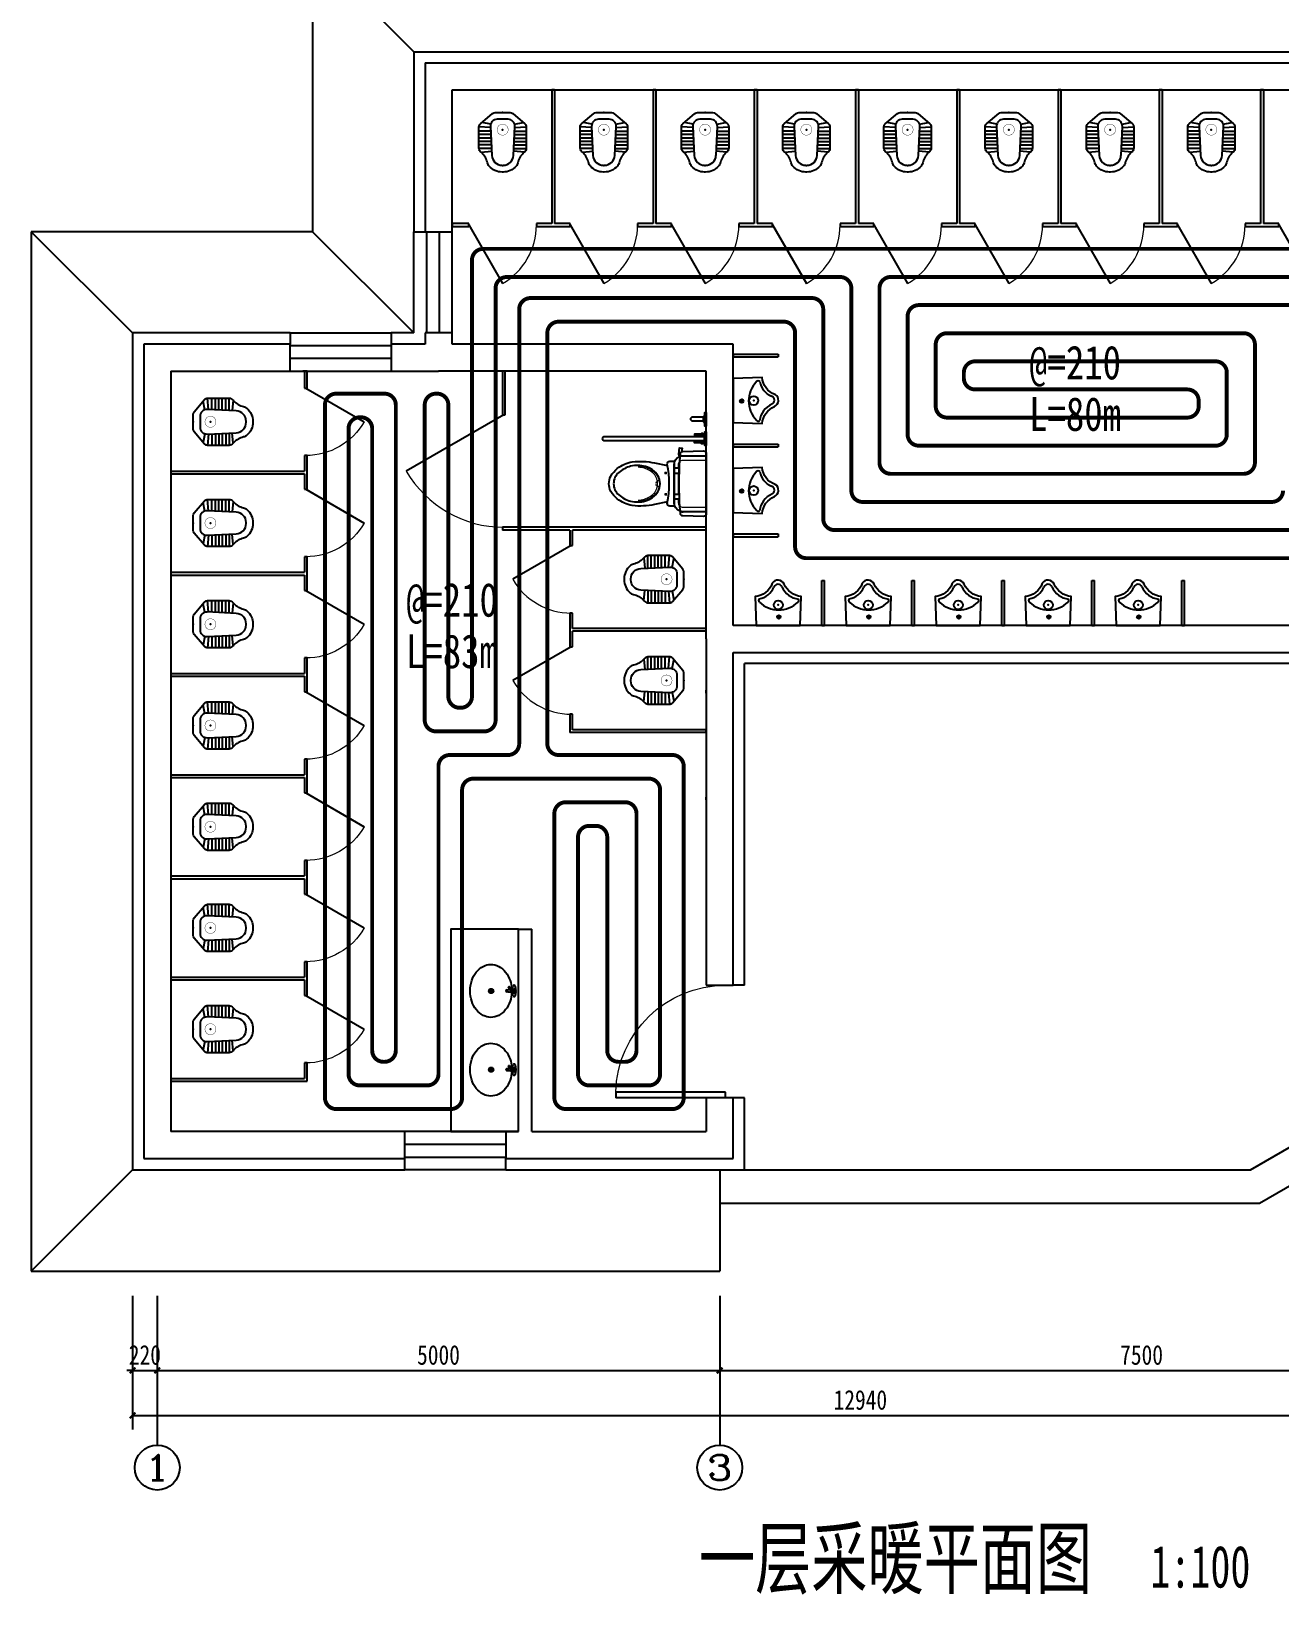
# Model space of a CAD drawing. Extents: x 57238 to 116638, y 270298 to 359907.
# Drawn here: x 67648 to 78746, y 291753 to 305653 of the extents above; entities that cross this region are included whole.
import ezdxf
from ezdxf.enums import TextEntityAlignment as Align

# ---------------------------------------------------------------- set-up
doc = ezdxf.new("R2010")
doc.units = 0
doc.header["$LTSCALE"] = 1000
doc.header["$MEASUREMENT"] = 0
doc.linetypes.add('DASH', pattern=[0.35, 0.25, -0.1])
for name, color, linetype in [('AXIS', 3, 'Continuous'), ('AXIS_TEXT', 7, 'Continuous'), ('GROUND', 2, 'Continuous'), ('LATRINE', 6, 'Continuous'), ('LVTRY', 6, 'Continuous'), ('PIPE-地暖回', 4, 'DASH'), ('PUB_TEXT', 7, 'Continuous'), ('SURFACE', 6, 'Continuous'), ('TEXT-地暖', 7, 'Continuous'), ('WALL', 2, 'Continuous'), ('WINDOW', 4, 'Continuous')]:
    doc.layers.add(name, color=color, linetype=linetype)
doc.styles.add('_TCH_AXIS', font='COMPLEX', dxfattribs={"bigfont": 'GBCBIG'})
doc.styles.add('_THVAC_FLOORDIM', font='', dxfattribs={"width": 0.8, "height": 3.5})
doc.styles.add('COMPLEX', font='COMPLEX')
doc.styles.add('HT_T3', font='simhei.ttf', dxfattribs={"width": 0.8})
doc.styles.add('黑体', font='simhei.ttf', dxfattribs={"width": 0.7})
doc.styles.get('_THVAC_FLOORDIM').set_extended_font_data('SimSun')
doc.dimstyles.new('_TCH_ARCH&&50', dxfattribs={"dimtxt": 175, "dimasz": 50, "dimexe": 125, "dimexo": 150, "dimgap": 50, "dimtad": 1, "dimdec": 0, "dimzin": 0, "dimdsep": 46, "dimtxsty": 'HT_T3', "dimblk": 'ARCHTICK', "dimcen": 0.09, "dimclrt": 7, "dimazin": 2, "dimtfac": 1, "dimtdec": 0, "dimtix": 1, "dimtmove": 2, "dimatfit": 3, "dimfxl": 0, "dimtolj": 1, "dimtzin": 0, "dimarcsym": 0})

# ---------------------------------------------------------------- blocks, each defined once
blk = doc.blocks.new('_ArchTick')
at = {"color": 0, "linetype": 'ByBlock', "const_width": 0.4}
blk.add_lwpolyline([(-0.5, -0.5), (0.5, 0.5)], dxfattribs=at)
blk = doc.blocks.new('*D70')
at = {"layer": 'AXIS', "color": 0, "lineweight": -2}
for p, q in [((68548, 294409), (68548, 293622)), ((68768, 294409), (68768, 293622)), ((68548, 293747), (68498, 293747)), ((68548, 293747), (68768, 293747)), ((68768, 293747), (68818, 293747))]:
    blk.add_line(p, q, dxfattribs=at)
at = {"layer": 'Defpoints', "color": 0}
for p in [(68548, 294559), (68768, 294559), (68768, 293747)]:
    blk.add_point(p, dxfattribs=at)
at = {"layer": 'AXIS', "color": 0, "lineweight": -2, "xscale": 50, "yscale": 50, "zscale": 50}
blk.add_blockref('_ArchTick', (68548, 293747), dxfattribs=at)
at = {"layer": 'AXIS', "color": 0, "lineweight": -2, "xscale": 50, "yscale": 50, "zscale": 50, "rotation": 180}
blk.add_blockref('_ArchTick', (68768, 293747), dxfattribs=at)
at = {"layer": 'AXIS', "color": 7, "insert": (68658, 293884), "char_height": 175, "attachment_point": 5, "style": 'HT_T3'}
blk.add_mtext('\\A1;220', dxfattribs=at)
blk = doc.blocks.new('*D71')
at = {"layer": 'AXIS', "color": 0, "lineweight": -2}
for p, q in [((68768, 294409), (68768, 293622)), ((73768, 294409), (73768, 293622)), ((68768, 293747), (73768, 293747))]:
    blk.add_line(p, q, dxfattribs=at)
at = {"layer": 'Defpoints', "color": 0}
for p in [(68768, 294559), (73768, 294559), (73768, 293747)]:
    blk.add_point(p, dxfattribs=at)
at = {"layer": 'AXIS', "color": 0, "lineweight": -2, "xscale": 50, "yscale": 50, "zscale": 50, "rotation": 180}
blk.add_blockref('_ArchTick', (68768, 293747), dxfattribs=at)
at = {"layer": 'AXIS', "color": 0, "lineweight": -2, "xscale": 50, "yscale": 50, "zscale": 50}
blk.add_blockref('_ArchTick', (73768, 293747), dxfattribs=at)
at = {"layer": 'AXIS', "color": 7, "insert": (71268, 293884), "char_height": 175, "attachment_point": 5, "style": 'HT_T3'}
blk.add_mtext('\\A1;5000', dxfattribs=at)
blk = doc.blocks.new('*D72')
at = {"layer": 'AXIS', "color": 0, "lineweight": -2}
for p, q in [((73768, 294409), (73768, 293622)), ((81268, 294409), (81268, 293622)), ((73768, 293747), (81268, 293747))]:
    blk.add_line(p, q, dxfattribs=at)
at = {"layer": 'Defpoints', "color": 0}
for p in [(73768, 294559), (81268, 294559), (81268, 293747)]:
    blk.add_point(p, dxfattribs=at)
at = {"layer": 'AXIS', "color": 0, "lineweight": -2, "xscale": 50, "yscale": 50, "zscale": 50, "rotation": 180}
blk.add_blockref('_ArchTick', (73768, 293747), dxfattribs=at)
at = {"layer": 'AXIS', "color": 0, "lineweight": -2, "xscale": 50, "yscale": 50, "zscale": 50}
blk.add_blockref('_ArchTick', (81268, 293747), dxfattribs=at)
at = {"layer": 'AXIS', "color": 7, "insert": (77518, 293884), "char_height": 175, "attachment_point": 5, "style": 'HT_T3'}
blk.add_mtext('\\A1;7500', dxfattribs=at)
blk = doc.blocks.new('*D74')
at = {"layer": 'AXIS', "color": 0, "lineweight": -2}
for p, q in [((68548, 294409), (68548, 293222)), ((81488, 294409), (81488, 293222)), ((68548, 293347), (81488, 293347))]:
    blk.add_line(p, q, dxfattribs=at)
at = {"layer": 'Defpoints', "color": 0}
for p in [(68548, 294559), (81488, 294559), (81488, 293347)]:
    blk.add_point(p, dxfattribs=at)
at = {"layer": 'AXIS', "color": 0, "lineweight": -2, "xscale": 50, "yscale": 50, "zscale": 50, "rotation": 180}
blk.add_blockref('_ArchTick', (68548, 293347), dxfattribs=at)
at = {"layer": 'AXIS', "color": 0, "lineweight": -2, "xscale": 50, "yscale": 50, "zscale": 50}
blk.add_blockref('_ArchTick', (81488, 293347), dxfattribs=at)
at = {"layer": 'AXIS', "color": 7, "insert": (75018, 293484), "char_height": 175, "attachment_point": 5, "style": 'HT_T3'}
blk.add_mtext('\\A1;12940', dxfattribs=at)
blk = doc.blocks.new('$TCHSYS$WIN2D')
for p, q in [((-0.5, 0.5), (0.5, 0.5)), ((0.5, 0.167), (-0.5, 0.167)), ((0.5, -0.167), (-0.5, -0.167)), ((-0.5, -0.5), (0.5, -0.5))]:
    blk.add_line(p, q)
blk = doc.blocks.new('$DorLib2D$00000001')
for p, q in [((0.45, 0.975), (0.5, 0.975)), ((0.45, 0), (0.45, 0.975)), ((0.5, 0), (0.5, 0.975)), ((0.5, 0), (0.45, 0))]:
    blk.add_line(p, q)
at = {"lineweight": 13}
blk.add_arc((0.475, 0), 0.975, 91.4693, 180, dxfattribs=at)
blk = doc.blocks.new('_AXISO')
blk.add_circle((0, 0), 0.5)
at = {"layer": 'AXIS_TEXT', "style": 'COMPLEX', "width": 1.041667}
blk.add_attdef('A', text='', height=0.56, dxfattribs=at).set_placement((-0.25, -0.28), (0.25, -0.28), align=Align.FIT)
blk = doc.blocks.new('$lvtry$00000203')
at = {"color": 0}
for p, q in [((-109, -134, 0), (-210, -128, 0)), ((-106, -103, 0), (-182, -88, 0)), ((-109, -124, 0), (-97, -382, 0)), ((48, -60, 0), (-48, -60, 0)), ((97, -382, 0), (109, -124, 0)), ((106, -103, 0), (182, -88, 0)), ((109, -134, 0), (210, -128, 0)), ((-107, -166, 0), (-210, -166, 0)), ((-106, -197, 0), (-210, -197, 0)), ((-104, -227, 0), (-210, -227, 0)), ((-103, -258, 0), (-210, -258, 0)), ((103, -258, 0), (210, -258, 0)), ((104, -227, 0), (210, -227, 0)), ((106, -197, 0), (210, -197, 0)), ((107, -166, 0), (210, -166, 0)), ((-101, -289, 0), (-210, -289, 0)), ((-100, -320, 0), (-210, -320, 0)), ((-191, -354, 0), (-99, -345, 0)), ((191, -354, 0), (99, -345, 0)), ((100, -320, 0), (210, -320, 0)), ((101, -289, 0), (210, -289, 0)), ((-4, -470, 0), (4, -470, 0))]:
    blk.add_line(p, q, dxfattribs=at)
at = {"color": 0, "elevation": 0}
blk.add_lwpolyline([(184, -360, 0.139709), (135, -448, -0.12003), (120, -477, -0.218108), (4, -530), (-4, -530, -0.218108), (-120, -477, -0.12003), (-135, -448, 0.139709), (-184, -360, 0.046574), (-191, -354, -0.248797), (-210, -318), (-210, -128, -0.218491), (-198, -101), (-90, -9, -0.179479), (-67, 0), (67, 0, -0.179479), (90, -9), (198, -101, -0.218491), (210, -128), (210, -318, -0.248797), (191, -354, 0.046574)], format="xyb", close=True, dxfattribs=at)
at = {"color": 0, "const_width": 3, "elevation": 0}
blk.add_lwpolyline([(49, -153, 1), (-49, -153, 1)], format="xyb", close=True, dxfattribs=at)
at = {"color": 0}
for centre, radius, start, end in [((-48, -121, 0), 61, 90, 182.693), ((48, -121, 0), 61, 357.307, 90), ((-4, -377, 0), 92.8, 182.693, 270), ((4, -377, 0), 92.8, 270, 357.307)]:
    blk.add_arc(centre, radius, start, end, dxfattribs=at)
for p in [(0, 0), (0, -153, 0)]:
    blk.add_point(p, dxfattribs=at)
blk = doc.blocks.new('$TCHSYS$APDOOR2D')
blk.add_line((0.5, 0), (0, 0.866))
at = {"lineweight": 13}
blk.add_arc((0.5, 0), 1, 120, 180, dxfattribs=at)
blk = doc.blocks.new('$lvtry$00000194')
at = {"color": 0}
for p, q in [((-17, -27), (-17, -17)), ((17, -27), (17, -17))]:
    blk.add_line(p, q, dxfattribs=at)
blk.add_lwpolyline([(14, -39, -0.067374), (92, -53, -0.088152), (166, -93, -0.105269), (218, -155, -0.121685), (235, -224, -0.121685), (218, -292, -0.105269), (166, -355, -0.088152), (92, -394, -0.078966), (0, -409, -0.078966), (-92, -394, -0.088152), (-166, -355, -0.105269), (-218, -292, -0.121685), (-235, -224, -0.121685), (-218, -155, -0.105269), (-166, -93, -0.088152), (-92, -53, -0.059935), (-23, -40, -0.059935)], format="xyb", dxfattribs=at)
for centre, radius in [((0, -27), 16.7), ((0, -221), 20), ((0, -221), 15)]:
    blk.add_circle(centre, radius, dxfattribs=at)
for centre, radius, start, end in [((0, -17), 16.7, 0, 180), ((-40, -17), 10.1, 106.6096, 258.1648), ((-64, 250), 259, 274.7069, 282.3732), ((-75, -197), 173, 71.36, 79.1873), ((-29, -63), 6.77, 155.344, 308.3224), ((-171, 35), 166, 324.8411, 338.1337), ((-171, 35), 170, 324.8411, 331.3523), ((-29, -63), 3.37, 155.344, 308.3224), ((100, -178), 170, 132.3141, 138.8253), ((100, -178), 166, 125.5327, 138.8253), ((-12, -42), 10.6, 201.8924, 261.774), ((-381, -99), 372, 2.3982, 6.7627), ((0, -80), 9.9, 201.7837, 338.2163), ((64, 250), 259, 257.6268, 265.2931), ((381, -99), 372, 170.1008, 177.6018), ((75, -197), 173, 100.8127, 110.4191), ((40, -17), 10.1, 281.8352, 73.3904)]:
    blk.add_arc(centre, radius, start, end, dxfattribs=at)
for p in [(0, -27), (0, -221)]:
    blk.add_point(p, dxfattribs=at)
blk = doc.blocks.new('$lvtry$00000225')
at = {"color": 0}
blk.add_line((-181, -234), (-181, -234), dxfattribs=at)
blk.add_lwpolyline([(53, -374, -0.307493), (205, -257), (195, 0), (-195, 0), (-205, -256, -0.265776), (-54, -366, 0.591279)], format="xyb", close=True, dxfattribs=at)
for centre, radius in [((-6, -75), 15.8), ((-1, -182), 40.3)]:
    blk.add_circle(centre, radius, dxfattribs=at)
for centre, radius, start, end in [((-5, -382), 245, 45.4143, 134.5857), ((-161, -223), 22.7, 134.5857, 206.4573), ((-200, -412), 179, 22.2984, 83.8043), ((199, -407), 174, 100.5676, 157.7034), ((153, -222), 20.3, 314.5857, 45.4143), ((1, -326), 39.6, 206.4354, 337.7034)]:
    blk.add_arc(centre, radius, start, end, dxfattribs=at)
for p in [(-6, -75), (-1, -182)]:
    blk.add_point(p, dxfattribs=at)
blk = doc.blocks.new('$plan$00000391')
for p, q in [((0, 249), (-172, 249)), ((-349, 95), (-372, 95)), ((-360, 84), (-360, 106)), ((-349, -95), (-372, -95)), ((-360, -84), (-360, -106)), ((-921, -400), (-921, -400)), ((-19, -380), (-901, -380)), ((-19, -420), (-19, -380)), ((-901, -420), (-19, -420)), ((-28, -555), (-13, -539)), ((-13, -610), (-28, -595))]:
    blk.add_line(p, q)
at = {"lineweight": 13}
blk.add_line((-246, 94), (-246, -94), dxfattribs=at)
for points in [[(0, -268), (0, 268, 0.421203), (-23, 291), (-208, 287, 0.384529), (-230, 266, 0.020097), (-240, 0, 0.020097), (-230, -266, 0.384529), (-208, -287), (-23, -291, 0.421203)], [(-823, 0, -0.221073), (-777, 100, -0.102493), (-672, 156, -0.121565), (-540, 153, -0.187395), (-429, 71, -0.126952), (-411, 0, -0.126952), (-429, -71, -0.187395), (-540, -153, -0.121565), (-672, -156, -0.102493), (-777, -100, -0.221073)], [(-286, -199), (-286, 199), (-323, 199, 0.472458), (-346, 172, -0.097656), (-346, -172, 0.472458), (-323, -199)], [(-137, -575), (-137, -575, 0.414214), (-117, -595), (-28, -595), (-28, -555), (-117, -555, 0.414214)]]:
    blk.add_lwpolyline(points, format="xyb", close=True)
for points in [[(-344, 161), (-459, 185, 0.088113), (-657, 194, 0.124068), (-791, 135, 0.086475), (-848, 68, 0.130408), (-865, 0, 0.130408), (-848, -68, 0.086475), (-791, -135, 0.124068), (-657, -194, 0.088113), (-459, -185), (-344, -161)], [(-232, 245, 0.32142), (-286, 169), (-286, -169, 0.300027), (-237, -242)], [(-172, 249), (-217, 249), (-206, 249, 0.081902), (-232, 245)], [(-237, -242, 0.019656), (-232, -245)], [(-232, -245, 0.081906), (-206, -249), (0, -249)]]:
    blk.add_lwpolyline(points, format="xyb")
for points in [[(-606, 146, -0.134007), (-498, 113, -0.213245), (-436, 29, 0.668461), (-420, 32, 0.205105), (-491, 125, 0.136377), (-606, 157)], [(-232, 199, 0.216674), (-246, 169), (-246, 137)], [(-235, 197, -0.203745), (-206, 209), (0, 209)], [(-447, -6), (-441, -18, 0.801198), (-437, -19, 0.05862), (-435, 0, 0.05862), (-437, 19, 0.801198), (-441, 18), (-447, 6)], [(-606, -157, 0.136377), (-491, -125, 0.205105), (-420, -32, 0.668461), (-436, -29, -0.213245), (-498, -113, -0.134007), (-606, -146)], [(-246, -137), (-246, -169, 0.194092), (-235, -197)], [(-235, -197, 0.203745), (-206, -209), (0, -209)]]:
    blk.add_lwpolyline(points, format="xyb", dxfattribs=at)
for points in [[(-286, 94), (-242, 94), (-242, 137), (-286, 137)], [(-286, -94), (-242, -94), (-242, -137), (-286, -137)], [(-103, -376), (-13, -376), (-13, -362), (-103, -362)], [(-43, -362), (-30, -362), (-30, -355), (-43, -355)], [(0, -340), (-13, -340), (-13, -460), (0, -460)], [(-103, -425), (-13, -425), (-13, -439), (-103, -439)], [(-43, -439), (-30, -439), (-30, -446), (-43, -446)], [(0, -512), (-13, -512), (-13, -632), (0, -632)]]:
    blk.add_lwpolyline(points, close=True)
blk.add_lwpolyline([(-233, -229), (-245, -264), (-238, -318), (-215, -315), (-220, -283)])
for start, end in [(90.0006, 180.0006), (179.9999, 270)]:
    blk.add_arc((-901, -400), 20, start, end)

msp = doc.modelspace()

# ---------------------------------------------------------------- linework, layer by layer
msp.add_lwpolyline([(73648, 302631.1), (72196.5, 302631.1)])
at = {"color": 2}
for points in [[(73988, 295531.1), (78486.9, 295531.1), (81488, 297263.8), (81488, 298531.1)], [(81788, 298231.1), (81788, 297090.5), (78567.3, 295231.1), (73768, 295231.1)], [(73768, 295531.1), (73768, 295231.1)], [(73768, 295231.1), (73768, 294631.1)]]:
    msp.add_lwpolyline(points, dxfattribs=at)
at = {"layer": 'AXIS'}
for p, q in [((68768, 294377.4), (68768, 293083.5)), ((73768, 294377.4), (73768, 293083.5))]:
    msp.add_line(p, q, dxfattribs=at)
at = {"layer": 'GROUND'}
for p, q in [((70148, 306371.1), (70148, 303871.1)), ((71048, 305471.1), (70148, 306371.1)), ((70148, 303871.1), (67648, 303871.1)), ((67648, 303871.1), (67648, 294631.1)), ((68548, 302971.1), (67648, 303871.1)), ((71048, 302971.1), (70148, 303871.1)), ((68548, 295531.1), (67648, 294631.1)), ((67648, 294631.1), (73768, 294631.1))]:
    msp.add_line(p, q, dxfattribs=at)
at = {"layer": 'LATRINE'}
for p, q in [((72275.5, 305131.1), (72275.5, 303943.6)), ((72300.5, 305131.1), (72275.5, 305131.1)), ((72300.5, 305131.1), (72300.5, 303943.6)), ((73175.5, 305131.1), (73175.5, 303943.6)), ((73200.5, 305131.1), (73175.5, 305131.1)), ((73200.5, 305131.1), (73200.5, 303943.6)), ((74075.5, 305131.1), (74075.5, 303943.6)), ((74100.5, 305131.1), (74075.5, 305131.1)), ((74100.5, 305131.1), (74100.5, 303943.6)), ((74975.5, 305131.1), (74975.5, 303943.6)), ((75000.5, 305131.1), (74975.5, 305131.1)), ((75000.5, 305131.1), (75000.5, 303943.6)), ((75875.5, 305131.1), (75875.5, 303943.6)), ((75900.5, 305131.1), (75875.5, 305131.1)), ((75900.5, 305131.1), (75900.5, 303943.6)), ((76775.5, 305131.1), (76775.5, 303943.6)), ((76800.5, 305131.1), (76775.5, 305131.1)), ((76800.5, 305131.1), (76800.5, 303943.6)), ((77675.5, 305131.1), (77675.5, 303943.6)), ((77700.5, 305131.1), (77675.5, 305131.1)), ((77700.5, 305131.1), (77700.5, 303943.6)), ((78575.5, 305131.1), (78575.5, 303943.6)), ((78600.5, 305131.1), (78575.5, 305131.1)), ((78600.5, 305131.1), (78600.5, 303943.6)), ((71538, 303943.6), (71388, 303943.6)), ((71388, 303943.6), (71388, 303918.6)), ((71388, 303918.6), (71538, 303918.6)), ((71538, 303918.6), (71538, 303943.6)), ((72275.5, 303943.6), (72138, 303943.6)), ((72138, 303943.6), (72138, 303918.6)), ((72138, 303918.6), (72288, 303918.6)), ((72288, 303918.6), (72438, 303918.6)), ((72438, 303943.6), (72300.5, 303943.6)), ((72438, 303918.6), (72438, 303943.6)), ((73175.5, 303943.6), (73038, 303943.6)), ((73038, 303943.6), (73038, 303918.6)), ((73038, 303918.6), (73188, 303918.6)), ((73188, 303918.6), (73338, 303918.6)), ((73338, 303943.6), (73200.5, 303943.6)), ((73338, 303918.6), (73338, 303943.6)), ((74075.5, 303943.6), (73938, 303943.6)), ((73938, 303943.6), (73938, 303918.6)), ((73938, 303918.6), (74088, 303918.6)), ((74088, 303918.6), (74238, 303918.6)), ((74238, 303943.6), (74100.5, 303943.6)), ((74238, 303918.6), (74238, 303943.6)), ((74975.5, 303943.6), (74838, 303943.6)), ((74838, 303943.6), (74838, 303918.6)), ((74838, 303918.6), (74988, 303918.6)), ((74988, 303918.6), (75138, 303918.6)), ((75138, 303943.6), (75000.5, 303943.6)), ((75138, 303918.6), (75138, 303943.6)), ((75875.5, 303943.6), (75738, 303943.6)), ((75738, 303943.6), (75738, 303918.6)), ((75738, 303918.6), (75888, 303918.6)), ((75888, 303918.6), (76038, 303918.6)), ((76038, 303943.6), (75900.5, 303943.6)), ((76038, 303918.6), (76038, 303943.6)), ((76775.5, 303943.6), (76638, 303943.6)), ((76638, 303943.6), (76638, 303918.6)), ((76638, 303918.6), (76788, 303918.6)), ((76788, 303918.6), (76938, 303918.6)), ((76938, 303943.6), (76800.5, 303943.6)), ((76938, 303918.6), (76938, 303943.6)), ((77675.5, 303943.6), (77538, 303943.6)), ((77538, 303943.6), (77538, 303918.6)), ((77538, 303918.6), (77688, 303918.6)), ((77688, 303918.6), (77838, 303918.6)), ((77838, 303943.6), (77700.5, 303943.6)), ((77838, 303918.6), (77838, 303943.6)), ((78575.5, 303943.6), (78438, 303943.6)), ((78438, 303943.6), (78438, 303918.6)), ((78438, 303918.6), (78588, 303918.6)), ((78588, 303918.6), (78738, 303918.6)), ((78738, 303943.6), (78600.5, 303943.6)), ((78738, 303918.6), (78738, 303943.6)), ((73888, 302783.6), (74288, 302783.6)), ((73888, 302783.6), (73888, 302758.6)), ((73888, 302758.6), (74288, 302758.6)), ((74288, 302783.6), (74288, 302758.6)), ((70087.5, 302631.1), (70062.5, 302631.1)), ((70075.5, 302631.1), (70075.5, 302481.1)), ((70100.5, 302631.1), (70075.5, 302631.1)), ((70100.5, 302481.1), (70100.5, 302631.1)), ((71835.5, 302631.1), (71835.5, 302243.6)), ((71860.5, 302631.1), (71835.5, 302631.1)), ((71860.5, 302243.6), (71860.5, 302631.1)), ((72473.5, 302631.1), (72448.5, 302631.1)), ((70075.5, 302481.1), (70100.5, 302481.1)), ((71835.5, 302243.6), (71860.5, 302243.6)), ((73888, 301983.6), (74288, 301983.6)), ((73888, 301983.6), (73888, 301958.6)), ((73888, 301958.6), (74288, 301958.6)), ((74288, 301983.6), (74288, 301958.6)), ((70100.5, 301881.1), (70075.5, 301881.1)), ((70075.5, 301881.1), (70075.5, 301743.6)), ((70100.5, 301731.1), (70100.5, 301881.1)), ((68888, 301743.6), (70075.5, 301743.6)), ((68888, 301743.6), (68888, 301718.6)), ((68888, 301718.6), (70075.5, 301718.6)), ((68888, 301694.1), (68888, 301669.1)), ((70075.5, 301718.6), (70075.5, 301581.1)), ((70100.5, 301581.1), (70100.5, 301731.1)), ((73648, 301669.1), (73648, 301694.1)), ((70075.5, 301581.1), (70100.5, 301581.1)), ((71860.5, 301243.6), (71835.5, 301243.6)), ((71835.5, 301243.6), (71835.5, 301218.6)), ((72435.5, 301218.6), (71835.5, 301218.6)), ((72448, 301243.6), (71860.5, 301243.6)), ((72435.5, 301218.6), (72435.5, 301081.1)), ((73648, 301243.6), (72448, 301243.6)), ((73648, 301218.6), (72460.5, 301218.6)), ((72460.5, 301081.1), (72460.5, 301218.6)), ((73648, 301218.6), (73648, 301243.6)), ((72435.5, 301081.1), (72460.5, 301081.1)), ((73888, 301183.6), (74288, 301183.6)), ((73888, 301183.6), (73888, 301158.6)), ((73888, 301158.6), (74288, 301158.6)), ((74288, 301183.6), (74288, 301158.6)), ((70100.5, 300981.1), (70075.5, 300981.1)), ((70075.5, 300981.1), (70075.5, 300843.6)), ((70100.5, 300831.1), (70100.5, 300981.1)), ((68888, 300843.6), (70075.5, 300843.6)), ((68888, 300843.6), (68888, 300818.6)), ((68888, 300818.6), (70075.5, 300818.6)), ((70075.5, 300818.6), (70075.5, 300681.1)), ((70100.5, 300681.1), (70100.5, 300831.1)), ((68888, 300744.1), (68888, 300719.1)), ((70075.5, 300681.1), (70100.5, 300681.1)), ((73648, 300719.1), (73648, 300744.1)), ((74675.5, 300371.1), (74675.5, 300771.1)), ((74675.5, 300771.1), (74700.5, 300771.1)), ((74700.5, 300371.1), (74700.5, 300771.1)), ((75475.7, 300371.1), (75475.7, 300771.1)), ((75475.7, 300771.1), (75500.7, 300771.1)), ((75500.7, 300371.1), (75500.7, 300771.1)), ((76275, 300371.1), (76275, 300771.1)), ((76275, 300771.1), (76300, 300771.1)), ((76300, 300371.1), (76300, 300771.1)), ((77075.2, 300371.1), (77075.2, 300771.1)), ((77075.2, 300771.1), (77100.2, 300771.1)), ((77100.2, 300371.1), (77100.2, 300771.1)), ((77875.4, 300371.1), (77875.4, 300771.1)), ((77875.4, 300771.1), (77900.4, 300771.1)), ((77900.4, 300371.1), (77900.4, 300771.1)), ((72460.5, 300481.1), (72435.5, 300481.1)), ((72435.5, 300481.1), (72435.5, 300331.1)), ((72460.5, 300343.6), (72460.5, 300481.1)), ((72435.5, 300331.1), (72435.5, 300181.1)), ((73648, 300343.6), (72460.5, 300343.6)), ((73648, 300318.6), (72460.5, 300318.6)), ((72460.5, 300181.1), (72460.5, 300318.6)), ((73648, 300318.6), (73648, 300343.6)), ((74499.5, 300371.1), (74474.5, 300371.1)), ((74675.5, 300371.1), (74700.5, 300371.1)), ((75112, 300371.1), (75087, 300371.1)), ((75475.7, 300371.1), (75500.7, 300371.1)), ((75724.5, 300371.1), (75699.5, 300371.1)), ((76275, 300371.1), (76300, 300371.1)), ((76327, 300371.1), (76302, 300371.1)), ((76949.5, 300371.1), (76924.5, 300371.1)), ((77075.2, 300371.1), (77100.2, 300371.1)), ((77562, 300371.1), (77537, 300371.1)), ((77875.4, 300371.1), (77900.4, 300371.1)), ((78174.5, 300371.1), (78149.5, 300371.1)), ((72435.5, 300181.1), (72460.5, 300181.1)), ((70100.5, 300081.1), (70075.5, 300081.1)), ((70075.5, 300081.1), (70075.5, 299943.6)), ((70100.5, 299931.1), (70100.5, 300081.1)), ((68888, 299943.6), (70075.5, 299943.6)), ((68888, 299943.6), (68888, 299918.6)), ((68888, 299918.6), (70075.5, 299918.6)), ((70075.5, 299918.6), (70075.5, 299781.1)), ((70100.5, 299781.1), (70100.5, 299931.1)), ((68888, 299794.1), (68888, 299769.1)), ((70075.5, 299781.1), (70100.5, 299781.1)), ((73648, 299769.1), (73648, 299794.1)), ((72460.5, 299581.1), (72435.5, 299581.1)), ((72435.5, 299581.1), (72435.5, 299418.6)), ((72460.5, 299443.6), (72460.5, 299581.1)), ((73648, 299418.6), (72435.5, 299418.6)), ((73648, 299443.6), (72460.5, 299443.6)), ((73648, 299418.6), (73648, 299443.6)), ((70100.5, 299181.1), (70075.5, 299181.1)), ((70075.5, 299181.1), (70075.5, 299043.6)), ((70100.5, 299031.1), (70100.5, 299181.1)), ((68888, 299043.6), (70075.5, 299043.6)), ((68888, 299043.6), (68888, 299018.6)), ((68888, 299018.6), (70075.5, 299018.6)), ((70075.5, 299018.6), (70075.5, 298881.1)), ((70100.5, 298881.1), (70100.5, 299031.1)), ((70075.5, 298881.1), (70100.5, 298881.1)), ((68888, 298844.1), (68888, 298819.1)), ((73648, 298819.1), (73648, 298844.1)), ((70100.5, 298281.1), (70075.5, 298281.1)), ((70075.5, 298281.1), (70075.5, 298143.6)), ((70100.5, 298131.1), (70100.5, 298281.1)), ((68888, 298143.6), (70075.5, 298143.6)), ((68888, 298143.6), (68888, 298118.6)), ((68888, 298118.6), (70075.5, 298118.6)), ((70075.5, 298118.6), (70075.5, 297981.1)), ((70100.5, 297981.1), (70100.5, 298131.1)), ((68888, 297894.1), (68888, 297869.1)), ((70075.5, 297981.1), (70100.5, 297981.1)), ((70100.5, 297381.1), (70075.5, 297381.1)), ((70075.5, 297381.1), (70075.5, 297243.6)), ((70100.5, 297231.1), (70100.5, 297381.1)), ((68888, 297243.6), (70075.5, 297243.6)), ((68888, 297243.6), (68888, 297218.6)), ((68888, 297218.6), (70075.5, 297218.6)), ((70075.5, 297218.6), (70075.5, 297081.1)), ((70100.5, 297081.1), (70100.5, 297231.1)), ((70075.5, 297081.1), (70100.5, 297081.1)), ((68888, 296944.1), (68888, 296919.1)), ((70100.5, 296481.1), (70075.5, 296481.1)), ((70075.5, 296481.1), (70075.5, 296343.6)), ((70100.5, 296318.6), (70100.5, 296481.1)), ((68888, 296343.6), (70075.5, 296343.6)), ((68888, 296343.6), (68888, 296318.6)), ((68888, 296318.6), (70100.5, 296318.6)), ((68888, 295994.1), (68888, 295969.1))]:
    msp.add_line(p, q, dxfattribs=at)
at = {"layer": 'LVTRY'}
msp.add_lwpolyline([(71977.9, 295871.1), (71977.9, 297671.1), (71377.9, 297671.1), (71377.9, 295871.1)], close=True, dxfattribs=at)
at = {"layer": 'PIPE-地暖回', "const_width": 35}
for points in [[(80848, 303718.6), (71665.5, 303718.6, 0.4142136), (71565.5, 303618.6), (71565.5, 299738.6, -0.4142136), (71465.5, 299638.6), (71455.5, 299638.6, -0.4142136), (71355.5, 299738.6), (71355.5, 302331.1, 0.4142136), (71255.5, 302431.1), (71245.5, 302431.1, 0.4142136), (71145.5, 302331.1), (71145.5, 299528.6, 0.4142136), (71245.5, 299428.6), (71675.5, 299428.6, 0.4142136), (71775.5, 299528.6), (71775.5, 303368.6, -0.4142136), (71875.5, 303468.6), (74838, 303468.6, -0.4142136), (74938, 303368.6), (74938, 301568.6, 0.4142136), (75038, 301468.6), (78675.5, 301468.6, 0.4142136), (78775.5, 301568.6)], [(80348, 303218.6), (75538, 303218.6, 0.4142136), (75438, 303118.6), (75438, 302068.6, 0.4142136), (75538, 301968.6), (78175.5, 301968.6, 0.4142136), (78275.5, 302068.6), (78275.5, 302618.6, 0.4142136), (78175.5, 302718.6), (76038, 302718.6, 0.4142136), (75938, 302618.6), (75938, 302568.6, 0.4142136), (76038, 302468.6), (77925.5, 302468.6, -0.4142136), (78025.5, 302368.6), (78025.5, 302318.6, -0.4142136), (77925.5, 302218.6), (75788, 302218.6, -0.4142136), (75688, 302318.6), (75688, 302868.6, -0.4142136), (75788, 302968.6), (78425.5, 302968.6, -0.4142136), (78525.5, 302868.6), (78525.5, 301818.6, -0.4142136), (78425.5, 301718.6), (75288, 301718.6, -0.4142136), (75188, 301818.6), (75188, 303368.6, -0.4142136), (75288, 303468.6), (80598, 303468.6, -0.4142136)], [(79272, 301218.6), (74788, 301218.6, -0.4142136), (74688, 301318.6), (74688, 303181.1, 0.4142136), (74588, 303281.1), (72085.5, 303281.1, 0.4142136), (71985.5, 303181.1), (71985.5, 299318.6, -0.4142136), (71885.5, 299218.6), (71367.9, 299218.6, 0.4142136), (71267.9, 299118.6), (71267.9, 296381.1, -0.4142136), (71167.9, 296281.1), (70568.5, 296281.1, -0.4142136), (70468.5, 296381.1), (70468.5, 302121.1, -0.4142136), (70568.5, 302221.1), (70578.5, 302221.1, -0.4142136), (70678.5, 302121.1), (70678.5, 296591.1, 0.4142136), (70778.5, 296491.1), (70788.5, 296491.1, 0.4142136), (70888.5, 296591.1), (70888.5, 302331.1, 0.4142136), (70788.5, 302431.1), (70358.5, 302431.1, 0.4142136), (70258.5, 302331.1), (70258.5, 296171.1, 0.4142136), (70358.5, 296071.1), (71377.9, 296071.1, 0.4142136), (71477.9, 296171.1), (71477.9, 298908.6, -0.4142136), (71577.9, 299008.6), (73138, 299008.6, -0.4142136), (73238, 298908.6), (73238, 296381.1, -0.4142136), (73138, 296281.1), (72607.9, 296281.1, -0.4142136), (72507.9, 296381.1), (72507.9, 298488.6, -0.4142136), (72607.9, 298588.6), (72667.9, 298588.6, -0.4142136), (72767.9, 298488.6), (72767.9, 296591.1, 0.4142136), (72867.9, 296491.1), (72928, 296491.1, 0.4142136), (73028, 296591.1), (73028, 298698.6, 0.4142136), (72928, 298798.6), (72397.9, 298798.6, 0.4142136), (72297.9, 298698.6), (72297.9, 296171.1, 0.4142136), (72397.9, 296071.1), (73348, 296071.1, 0.4142136), (73448, 296171.1), (73448, 299118.6, 0.4142136), (73348, 299218.6), (72335.5, 299218.6, -0.4142136), (72235.5, 299318.6), (72235.5, 302971.1, -0.4142136), (72335.5, 303071.1), (74338, 303071.1, -0.4142136), (74438, 302971.1), (74438, 301068.6, 0.4142136), (74538, 300968.6), (79268, 300968.6, 0.0371943)]]:
    msp.add_lwpolyline(points, format="xyb", dxfattribs=at)
at = {"layer": 'SURFACE'}
for p, q in [((71048, 305471.1), (71048, 303871.1)), ((71048, 305471.1), (81488, 305471.1)), ((71048, 303871.1), (71148, 303871.1)), ((68548, 302971.1), (68548, 295531.1)), ((69948, 302971.1), (68548, 302971.1)), ((69948, 302971.1), (69948, 302871.1)), ((70848, 302971.1), (70848, 302871.1)), ((71048, 302971.1), (70848, 302971.1)), ((73988, 297171.1), (73988, 300031.1)), ((79848, 300031.1), (73988, 300031.1)), ((73988, 297171.1), (73888, 297171.1)), ((73988, 296171.1), (73888, 296171.1)), ((73988, 295531.1), (73988, 296171.1)), ((68548, 295531.1), (70967.9, 295531.1)), ((70967.9, 295531.1), (70967.9, 295631.1)), ((71867.9, 295531.1), (71867.9, 295631.1)), ((71867.9, 295531.1), (72037.9, 295531.1)), ((72037.9, 295531.1), (72267.9, 295531.1)), ((72267.9, 295531.1), (73988, 295531.1))]:
    msp.add_line(p, q, dxfattribs=at)
at = {"layer": 'WALL'}
for p, q in [((71148, 305371.1), (71148, 303871.1)), ((71148, 305371.1), (81388, 305371.1)), ((71388, 303871.1), (71388, 305131.1)), ((71388, 305131.1), (81148, 305131.1)), ((71148, 303871.1), (71388, 303871.1)), ((71388, 302971.1), (71148, 302971.1)), ((71148, 302971.1), (71148, 302871.1)), ((71388, 302871.1), (71388, 302971.1)), ((68648, 302871.1), (68648, 295631.1)), ((69948, 302871.1), (68648, 302871.1)), ((69948, 302631.1), (69948, 302871.1)), ((71148, 302871.1), (70848, 302871.1)), ((70848, 302871.1), (70848, 302631.1)), ((73888, 302871.1), (71388, 302871.1)), ((73888, 300371.1), (73888, 302871.1)), ((68888, 302631.1), (68888, 295871.1)), ((68888, 302631.1), (69948, 302631.1)), ((70848, 302631.1), (71268, 302631.1)), ((73648, 302631.1), (71268, 302631.1)), ((73648, 300251.1), (73648, 302631.1)), ((73648, 300251.1), (73648, 297171.1)), ((79848, 300371.1), (73888, 300371.1)), ((73888, 297171.1), (73888, 300131.1)), ((73888, 300131.1), (79848, 300131.1)), ((71977.9, 295871.1), (71977.9, 297671.1)), ((71977.9, 297671.1), (72097.9, 297671.1)), ((72097.9, 295871.1), (72097.9, 297671.1)), ((73648, 297171.1), (73888, 297171.1)), ((73888, 296171.1), (73648, 296171.1)), ((73648, 296171.1), (73648, 295871.1)), ((73888, 295631.1), (73888, 296171.1)), ((70967.9, 295871.1), (68888, 295871.1)), ((70967.9, 295631.1), (70967.9, 295871.1)), ((71977.9, 295871.1), (71867.9, 295871.1)), ((71867.9, 295871.1), (71867.9, 295631.1)), ((72097.9, 295871.1), (72267.9, 295871.1)), ((72267.9, 295871.1), (73648, 295871.1)), ((68648, 295631.1), (70967.9, 295631.1)), ((71867.9, 295631.1), (72037.9, 295631.1)), ((72037.9, 295631.1), (72267.9, 295631.1)), ((72267.9, 295631.1), (73888, 295631.1))]:
    msp.add_line(p, q, dxfattribs=at)

# ---------------------------------------------------------------- block references
at = {"yscale": -1}
msp.add_blockref('$plan$00000391', (73648, 301630.7), dxfattribs=at)
at = {"layer": 'AXIS'}
ref = msp.add_blockref('_AXISO', (68768, 292883.5), dxfattribs=dict(at, xscale=400, yscale=400, zscale=400))
ref.add_attrib('A', '1', dxfattribs={"layer": 'AXIS_TEXT', "height": 226.3, "style": '_TCH_AXIS', "width": 2.333333}).set_placement((68654.8, 292770.4), (68881.1, 292770.4), align=Align.FIT)
ref = msp.add_blockref('_AXISO', (73768, 292883.5), dxfattribs=dict(at, xscale=400, yscale=400, zscale=400))
ref.add_attrib('A', '3', dxfattribs={"layer": 'AXIS_TEXT', "height": 226.3, "style": '_TCH_AXIS', "width": 1.5}).set_placement((73654.8, 292770.4), (73881.1, 292770.4), align=Align.FIT)
at = {"layer": 'LATRINE', "zscale": 25}
for p, xscale, yscale, rotation in [((71838, 303931.1), -600, -600, 1.013856204923637e-07), ((72738, 303931.1), -600, -600, 1.013782092627955e-07), ((73638, 303931.1), -600, -600, 1.013856204923899e-07), ((74538, 303931.1), -600, -600, 1.013819148776058e-07), ((75438, 303931.1), -600, -600, 1.013819148775796e-07), ((76338, 303931.1), -600, -600, 1.013856204923637e-07), ((77238, 303931.1), -600, -600, 1.013782092628086e-07), ((78138, 303931.1), -600, -600, 1.013856204923899e-07), ((79038, 303931.1), -600, -600, 1.013782092628086e-07), ((70088, 302181.1), 600, -600, 89.9999999999926), ((71848, 301743.6), 1000, 1000, 90.00000000000954), ((70088, 301281.1), 600, -600, 89.9999999999926), ((72448, 300781.1), 600, 600, 90.00000000000742), ((70088, 300381.1), 600, -600, 89.9999999999926), ((72448, 299881.1), 600, 600, 90.00000000000742), ((70088, 299481.1), 600, -600, 89.9999999999926), ((70088, 298581.1), 600, -600, 89.9999999999926), ((70088, 297681.1), 600, -600, 89.9999999999926), ((70088, 296781.1), 600, -600, 89.9999999999926)]:
    msp.add_blockref('$TCHSYS$APDOOR2D', p, dxfattribs=dict(at, xscale=xscale, yscale=yscale, rotation=rotation))
at = {"layer": 'LVTRY'}
for name, p, rotation in [('$lvtry$00000203', (71838, 304931.1), 1.01382374286095e-07), ('$lvtry$00000203', (72738, 304931.1), 1.01382374286095e-07), ('$lvtry$00000203', (73638, 304931.1), 1.01382374286095e-07), ('$lvtry$00000203', (74538, 304931.1), 1.01382374286095e-07), ('$lvtry$00000203', (75438, 304931.1), 1.01382374286095e-07), ('$lvtry$00000203', (76338, 304931.1), 1.01382374286095e-07), ('$lvtry$00000203', (77238, 304931.1), 1.01382374286095e-07), ('$lvtry$00000203', (78138, 304931.1), 1.01382374286095e-07), ('$lvtry$00000225', (73888, 302371.1), 89.99999998832197), ('$lvtry$00000203', (69088, 302181.1), 89.99999999999409), ('$lvtry$00000225', (73888, 301571.1), 89.99999998832197), ('$lvtry$00000203', (69088, 301281.1), 89.99999999999409), ('$lvtry$00000225', (74287, 300371.1), 180), ('$lvtry$00000225', (75087, 300371.1), 180), ('$lvtry$00000225', (75887, 300371.1), 180), ('$lvtry$00000225', (76687, 300371.1), 180), ('$lvtry$00000225', (77487, 300371.1), 180), ('$lvtry$00000203', (69088, 300381.1), 89.99999999999409), ('$lvtry$00000203', (69088, 299481.1), 89.99999999999409), ('$lvtry$00000203', (69088, 298581.1), 89.99999999999409), ('$lvtry$00000203', (69088, 297681.1), 89.99999999999409), ('$lvtry$00000194', (71957.9, 297121.1), 269.9999999878347), ('$lvtry$00000203', (69088, 296781.1), 89.99999999999409), ('$lvtry$00000194', (71957.9, 296421.1), 269.9999999878347)]:
    msp.add_blockref(name, p, dxfattribs=dict(at, rotation=rotation))
at = {"layer": 'LVTRY', "yscale": -1, "rotation": 90.00000000000584}
for p in [(73448, 300781.1), (73448, 299881.1)]:
    msp.add_blockref('$lvtry$00000203', p, dxfattribs=at)
at = {"layer": 'WINDOW'}
for name, p, xscale, yscale, zscale, rotation in [('$TCHSYS$WIN2D', (71218, 303421.1), -900, -339.9999999999091, -900, 270.0000000000453), ('$TCHSYS$WIN2D', (70398, 302801.1), -900, 340, -900, 180), ('$DorLib2D$00000001', (73818, 296671.1), -1000, 1000, -1000, 89.99999998835251), ('$TCHSYS$WIN2D', (71417.9, 295701.1), -900, 340.0000000696382, -900, 1.785178976474518e-08)]:
    msp.add_blockref(name, p, dxfattribs=dict(at, xscale=xscale, yscale=yscale, zscale=zscale, rotation=rotation))

# ---------------------------------------------------------------- texts
at = {"layer": 'PUB_TEXT', "style": '黑体', "width": 0.7}
for s, height, p in [('一层采暖平面图', 522.78, (73583.6, 291816.6)), ('1:100', 373.42, (77596.1, 291816.6))]:
    msp.add_text(s, height=height, dxfattribs=at).set_placement(p)
at = {"layer": 'TEXT-地暖', "style": '_THVAC_FLOORDIM', "width": 0.8}
for s, p in [('@=210', (76518.5, 302558.4)), ('L=80m', (76518.5, 302100.7)), ('@=210', (70979.3, 300448.6)), ('L=83m', (70979.3, 299990.9))]:
    msp.add_text(s, height=300, dxfattribs=at).set_placement(p)

# ---------------------------------------------------------------- dimensions: what is measured, and where the dimension line sits
at = {"layer": 'AXIS'}
for p1, p2, distance, text, picture, middle in [((68548, 294559.3), (68768, 294559.3), -812.5, '220', '*D70', (68658, 293884.3)), ((68548, 294559.3), (81488, 294559.3), -1212.5, '12940', '*D74', (75018, 293484.3)), ((68768, 294559.3), (73768, 294559.3), -812.5, '5000', '*D71', (71268, 293884.3)), ((73768, 294559.3), (81268, 294559.3), -812.5, '7500', '*D72', (77518, 293884.3))]:
    dim = msp.add_aligned_dim(p1=p1, p2=p2, distance=distance, text=text, dimstyle='_TCH_ARCH&&50', dxfattribs=at)
    dim.commit()
    dim.dimension.update_dxf_attribs({"geometry": picture, "text_midpoint": middle})

doc.saveas('drawing.dxf')
